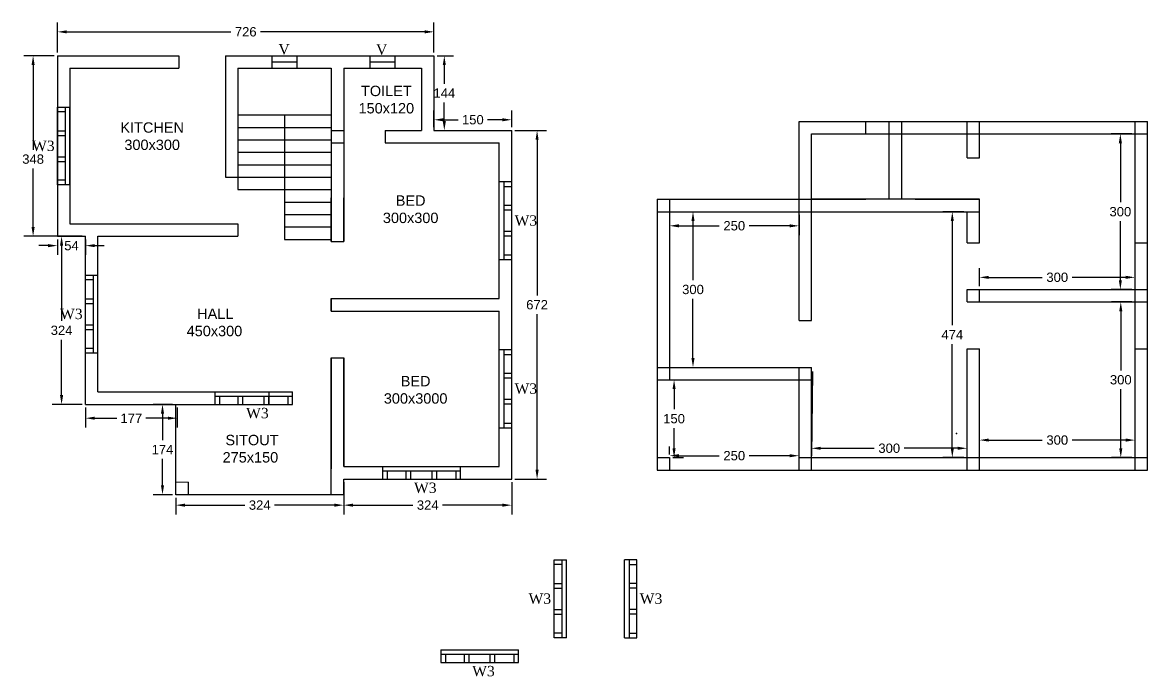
# Model space of a CAD drawing. Header units: inches. Extents: x -2903 to 3367, y -161 to 1064.
# Drawn here: x -762.11 to -740.42, y 670.51 to 683.11 of the extents above; entities that cross this region are included whole.
import ezdxf

# ---------------------------------------------------------------- set-up
doc = ezdxf.new("R2010")
doc.units = ezdxf.units.IN
doc.header["$MEASUREMENT"] = 0
doc.layers.add('--plan', color=7, linetype='Continuous')
doc.styles.add('SA', font='times.ttf')
doc.styles.get("Standard").update_dxf_attribs({"font": 'arial.ttf'})
doc.dimstyles.get("Standard").update_dxf_attribs({"dimtxt": 0.18, "dimasz": 0.18, "dimexe": 0.18, "dimexo": 0.0625, "dimgap": 0.09, "dimtad": 0, "dimtih": 1, "dimtoh": 1, "dimdec": 0, "dimlfac": 100, "dimzin": 0, "dimdsep": 46, "dimtxsty": 'Standard', "dimcen": 0.09, "dimadec": 0, "dimazin": 0, "dimtfac": 1, "dimtdec": 0, "dimtofl": 0, "dimtmove": 0, "dimatfit": 3, "dimfxl": 1, "dimtolj": 1, "dimtzin": 0, "dimarcsym": 0})

# ---------------------------------------------------------------- blocks, each defined once
blk = doc.blocks.new('*D326')
at = {"color": 0, "lineweight": -2, "transparency": 16777216}
for p, q in [((-746.899, 674.787), (-746.899, 675.084)), ((-743.899, 674.787), (-743.899, 675.084)), ((-746.719, 674.904), (-745.687, 674.904)), ((-744.079, 674.904), (-745.11, 674.904))]:
    blk.add_line(p, q, dxfattribs=at)
at = {"color": 0, "transparency": 16777216}
for points in [[(-746.719, 674.934), (-746.719, 674.874), (-746.899, 674.904)], [(-744.079, 674.934), (-744.079, 674.874), (-743.899, 674.904)]]:
    blk.add_solid(points, dxfattribs=at)
at = {"layer": 'Defpoints', "color": 0, "transparency": 16777216}
for p in [(-743.899, 674.904), (-746.899, 674.724), (-743.899, 674.724)]:
    blk.add_point(p, dxfattribs=at)
at = {"color": 0, "transparency": 16777216, "insert": (-745.399, 674.904), "char_height": 0.18, "attachment_point": 5}
blk.add_mtext('\\A1;300', dxfattribs=at)
blk = doc.blocks.new('*D327')
at = {"color": 0, "lineweight": -2, "transparency": 16777216}
for p, q in [((-743.961, 679.464), (-744.363, 679.464)), ((-744.183, 679.284), (-744.183, 677.274)), ((-744.183, 674.904), (-744.183, 676.914)), ((-743.961, 674.724), (-744.363, 674.724))]:
    blk.add_line(p, q, dxfattribs=at)
at = {"color": 0, "transparency": 16777216}
for points in [[(-744.213, 679.284), (-744.153, 679.284), (-744.183, 679.464)], [(-744.213, 674.904), (-744.153, 674.904), (-744.183, 674.724)]]:
    blk.add_solid(points, dxfattribs=at)
at = {"layer": 'Defpoints', "color": 0, "transparency": 16777216}
for p in [(-744.183, 679.464), (-743.899, 679.464), (-743.899, 674.724)]:
    blk.add_point(p, dxfattribs=at)
at = {"color": 0, "transparency": 16777216, "insert": (-744.183, 677.094), "char_height": 0.18, "attachment_point": 5}
blk.add_mtext('\\A1;474', dxfattribs=at)
blk = doc.blocks.new('*D328')
at = {"color": 0, "lineweight": -2, "transparency": 16777216}
for p, q in [((-743.659, 674.787), (-743.659, 675.242)), ((-740.659, 674.787), (-740.659, 675.242)), ((-743.479, 675.062), (-742.447, 675.062)), ((-740.839, 675.062), (-741.87, 675.062))]:
    blk.add_line(p, q, dxfattribs=at)
at = {"color": 0, "transparency": 16777216}
for points in [[(-743.479, 675.092), (-743.479, 675.032), (-743.659, 675.062)], [(-740.839, 675.092), (-740.839, 675.032), (-740.659, 675.062)]]:
    blk.add_solid(points, dxfattribs=at)
at = {"layer": 'Defpoints', "color": 0, "transparency": 16777216}
for p in [(-743.659, 675.062), (-743.659, 674.724), (-740.659, 674.724)]:
    blk.add_point(p, dxfattribs=at)
at = {"color": 0, "transparency": 16777216, "insert": (-742.159, 675.062), "char_height": 0.18, "attachment_point": 5}
blk.add_mtext('\\A1;300', dxfattribs=at)
blk = doc.blocks.new('*D329')
at = {"color": 0, "lineweight": -2, "transparency": 16777216}
for p, q in [((-740.721, 677.724), (-741.114, 677.724)), ((-740.934, 677.544), (-740.934, 676.406)), ((-740.934, 674.904), (-740.934, 676.042)), ((-740.721, 674.724), (-741.114, 674.724))]:
    blk.add_line(p, q, dxfattribs=at)
at = {"color": 0, "transparency": 16777216}
for points in [[(-740.964, 677.544), (-740.904, 677.544), (-740.934, 677.724)], [(-740.964, 674.904), (-740.904, 674.904), (-740.934, 674.724)]]:
    blk.add_solid(points, dxfattribs=at)
at = {"layer": 'Defpoints', "color": 0, "transparency": 16777216}
for p in [(-740.934, 677.724), (-740.659, 677.724), (-740.659, 674.724)]:
    blk.add_point(p, dxfattribs=at)
at = {"color": 0, "transparency": 16777216, "insert": (-740.934, 676.224), "char_height": 0.18, "attachment_point": 5}
blk.add_mtext('\\A1;300', dxfattribs=at)
blk = doc.blocks.new('*D330')
at = {"color": 0, "lineweight": -2, "transparency": 16777216}
for p, q in [((-740.721, 680.964), (-741.122, 680.964)), ((-740.942, 680.784), (-740.942, 679.646)), ((-740.942, 678.144), (-740.942, 679.282)), ((-740.721, 677.964), (-741.122, 677.964))]:
    blk.add_line(p, q, dxfattribs=at)
at = {"color": 0, "transparency": 16777216}
for points in [[(-740.972, 680.784), (-740.912, 680.784), (-740.942, 680.964)], [(-740.972, 678.144), (-740.912, 678.144), (-740.942, 677.964)]]:
    blk.add_solid(points, dxfattribs=at)
at = {"layer": 'Defpoints', "color": 0, "transparency": 16777216}
for p in [(-740.942, 680.964), (-740.659, 680.964), (-740.659, 677.964)]:
    blk.add_point(p, dxfattribs=at)
at = {"color": 0, "transparency": 16777216, "insert": (-740.942, 679.464), "char_height": 0.18, "attachment_point": 5}
blk.add_mtext('\\A1;300', dxfattribs=at)
blk = doc.blocks.new('*D331')
at = {"color": 0, "lineweight": -2, "transparency": 16777216}
for p, q in [((-743.659, 678.027), (-743.659, 678.379)), ((-740.659, 678.027), (-740.659, 678.379)), ((-743.479, 678.199), (-742.447, 678.199)), ((-740.839, 678.199), (-741.87, 678.199))]:
    blk.add_line(p, q, dxfattribs=at)
at = {"color": 0, "transparency": 16777216}
for points in [[(-743.479, 678.229), (-743.479, 678.169), (-743.659, 678.199)], [(-740.839, 678.229), (-740.839, 678.169), (-740.659, 678.199)]]:
    blk.add_solid(points, dxfattribs=at)
at = {"layer": 'Defpoints', "color": 0, "transparency": 16777216}
for p in [(-743.659, 678.199), (-743.659, 677.964), (-740.659, 677.964)]:
    blk.add_point(p, dxfattribs=at)
at = {"color": 0, "transparency": 16777216, "insert": (-742.159, 678.199), "char_height": 0.18, "attachment_point": 5}
blk.add_mtext('\\A1;300', dxfattribs=at)
blk = doc.blocks.new('*D332')
at = {"color": 0, "lineweight": -2, "transparency": 16777216}
for p, q in [((-749.637, 674.787), (-749.637, 674.941)), ((-749.457, 674.761), (-748.678, 674.761)), ((-747.319, 674.761), (-748.098, 674.761)), ((-747.139, 674.787), (-747.139, 674.941))]:
    blk.add_line(p, q, dxfattribs=at)
at = {"color": 0, "transparency": 16777216}
for points in [[(-749.457, 674.791), (-749.457, 674.731), (-749.637, 674.761)], [(-747.319, 674.791), (-747.319, 674.731), (-747.139, 674.761)]]:
    blk.add_solid(points, dxfattribs=at)
at = {"layer": 'Defpoints', "color": 0, "transparency": 16777216}
for p in [(-747.139, 674.761), (-749.637, 674.724), (-747.139, 674.724)]:
    blk.add_point(p, dxfattribs=at)
at = {"color": 0, "transparency": 16777216, "insert": (-748.388, 674.761), "char_height": 0.18, "attachment_point": 5}
blk.add_mtext('\\A1;250', dxfattribs=at)
blk = doc.blocks.new('*D333')
at = {"color": 0, "lineweight": -2, "transparency": 16777216}
for p, q in [((-749.575, 676.224), (-749.369, 676.224)), ((-749.549, 676.044), (-749.549, 675.656)), ((-749.549, 674.904), (-749.549, 675.292)), ((-749.575, 674.724), (-749.369, 674.724))]:
    blk.add_line(p, q, dxfattribs=at)
at = {"color": 0, "transparency": 16777216}
for points in [[(-749.579, 676.044), (-749.519, 676.044), (-749.549, 676.224)], [(-749.579, 674.904), (-749.519, 674.904), (-749.549, 674.724)]]:
    blk.add_solid(points, dxfattribs=at)
at = {"layer": 'Defpoints', "color": 0, "transparency": 16777216}
for p in [(-749.637, 676.224), (-749.549, 676.224), (-749.637, 674.724)]:
    blk.add_point(p, dxfattribs=at)
at = {"color": 0, "transparency": 16777216, "insert": (-749.549, 675.474), "char_height": 0.18, "attachment_point": 5}
blk.add_mtext('\\A1;150', dxfattribs=at)
blk = doc.blocks.new('*D334')
at = {"color": 0, "lineweight": -2, "transparency": 16777216}
for p, q in [((-749.637, 679.402), (-749.637, 679.012)), ((-747.139, 679.402), (-747.139, 679.012)), ((-749.457, 679.192), (-748.678, 679.192)), ((-747.319, 679.192), (-748.098, 679.192))]:
    blk.add_line(p, q, dxfattribs=at)
at = {"color": 0, "transparency": 16777216}
for points in [[(-749.457, 679.222), (-749.457, 679.162), (-749.637, 679.192)], [(-747.319, 679.222), (-747.319, 679.162), (-747.139, 679.192)]]:
    blk.add_solid(points, dxfattribs=at)
at = {"layer": 'Defpoints', "color": 0, "transparency": 16777216}
for p in [(-749.637, 679.464), (-747.139, 679.464), (-749.637, 679.192)]:
    blk.add_point(p, dxfattribs=at)
at = {"color": 0, "transparency": 16777216, "insert": (-748.388, 679.192), "char_height": 0.18, "attachment_point": 5}
blk.add_mtext('\\A1;250', dxfattribs=at)
blk = doc.blocks.new('*D335')
at = {"color": 0, "lineweight": -2, "transparency": 16777216}
for p, q in [((-749.575, 679.464), (-749.004, 679.464)), ((-749.184, 679.284), (-749.184, 678.146)), ((-749.184, 676.644), (-749.184, 677.782)), ((-749.575, 676.464), (-749.004, 676.464))]:
    blk.add_line(p, q, dxfattribs=at)
at = {"color": 0, "transparency": 16777216}
for points in [[(-749.214, 679.284), (-749.154, 679.284), (-749.184, 679.464)], [(-749.214, 676.644), (-749.154, 676.644), (-749.184, 676.464)]]:
    blk.add_solid(points, dxfattribs=at)
at = {"layer": 'Defpoints', "color": 0, "transparency": 16777216}
for p in [(-749.637, 679.464), (-749.637, 676.464), (-749.184, 676.464)]:
    blk.add_point(p, dxfattribs=at)
at = {"color": 0, "transparency": 16777216, "insert": (-749.184, 677.964), "char_height": 0.18, "attachment_point": 5}
blk.add_mtext('\\A1;300', dxfattribs=at)
blk = doc.blocks.new('*D338')
at = {"color": 0, "lineweight": -2, "transparency": 16777216}
for p, q in [((-761.44, 682.533), (-761.44, 683.111)), ((-754.18, 682.533), (-754.18, 683.111)), ((-761.26, 682.931), (-758.098, 682.931)), ((-754.36, 682.931), (-757.522, 682.931))]:
    blk.add_line(p, q, dxfattribs=at)
at = {"color": 0, "transparency": 16777216}
for points in [[(-761.26, 682.961), (-761.26, 682.901), (-761.44, 682.931)], [(-754.36, 682.961), (-754.36, 682.901), (-754.18, 682.931)]]:
    blk.add_solid(points, dxfattribs=at)
at = {"layer": 'Defpoints', "color": 0, "transparency": 16777216}
for p in [(-754.18, 682.931), (-761.44, 682.47), (-754.18, 682.47)]:
    blk.add_point(p, dxfattribs=at)
at = {"color": 0, "transparency": 16777216, "insert": (-757.81, 682.931), "char_height": 0.18, "attachment_point": 5}
blk.add_mtext('\\A1;726', dxfattribs=at)
blk = doc.blocks.new('*D339')
at = {"color": 0, "lineweight": -2, "transparency": 16777216}
for p, q in [((-754.118, 682.47), (-753.8, 682.47)), ((-753.98, 682.29), (-753.98, 681.93)), ((-753.98, 681.21), (-753.98, 681.57)), ((-754.118, 681.03), (-753.8, 681.03))]:
    blk.add_line(p, q, dxfattribs=at)
at = {"color": 0, "transparency": 16777216}
for points in [[(-754.01, 682.29), (-753.95, 682.29), (-753.98, 682.47)], [(-754.01, 681.21), (-753.95, 681.21), (-753.98, 681.03)]]:
    blk.add_solid(points, dxfattribs=at)
at = {"layer": 'Defpoints', "color": 0, "transparency": 16777216}
for p in [(-754.18, 682.47), (-754.18, 681.03), (-753.98, 681.03)]:
    blk.add_point(p, dxfattribs=at)
at = {"color": 0, "transparency": 16777216, "insert": (-753.98, 681.75), "char_height": 0.18, "attachment_point": 5}
blk.add_mtext('\\A1;144', dxfattribs=at)
blk = doc.blocks.new('*D340')
at = {"color": 0, "lineweight": -2, "transparency": 16777216}
for p, q in [((-754.18, 681.093), (-754.18, 681.416)), ((-752.68, 681.093), (-752.68, 681.416)), ((-754, 681.236), (-753.71, 681.236)), ((-752.86, 681.236), (-753.15, 681.236))]:
    blk.add_line(p, q, dxfattribs=at)
at = {"color": 0, "transparency": 16777216}
for points in [[(-754, 681.266), (-754, 681.206), (-754.18, 681.236)], [(-752.86, 681.266), (-752.86, 681.206), (-752.68, 681.236)]]:
    blk.add_solid(points, dxfattribs=at)
at = {"layer": 'Defpoints', "color": 0, "transparency": 16777216}
for p in [(-752.68, 681.236), (-754.18, 681.03), (-752.68, 681.03)]:
    blk.add_point(p, dxfattribs=at)
at = {"color": 0, "transparency": 16777216, "insert": (-753.43, 681.236), "char_height": 0.18, "attachment_point": 5}
blk.add_mtext('\\A1;150', dxfattribs=at)
blk = doc.blocks.new('*D341')
at = {"color": 0, "lineweight": -2, "transparency": 16777216}
for p, q in [((-752.618, 681.03), (-752.011, 681.03)), ((-752.191, 680.85), (-752.191, 677.852)), ((-752.191, 674.49), (-752.191, 677.488)), ((-752.618, 674.31), (-752.011, 674.31))]:
    blk.add_line(p, q, dxfattribs=at)
at = {"color": 0, "transparency": 16777216}
for points in [[(-752.221, 680.85), (-752.161, 680.85), (-752.191, 681.03)], [(-752.221, 674.49), (-752.161, 674.49), (-752.191, 674.31)]]:
    blk.add_solid(points, dxfattribs=at)
at = {"layer": 'Defpoints', "color": 0, "transparency": 16777216}
for p in [(-752.68, 681.03), (-752.68, 674.31), (-752.191, 674.31)]:
    blk.add_point(p, dxfattribs=at)
at = {"color": 0, "transparency": 16777216, "insert": (-752.191, 677.67), "char_height": 0.18, "attachment_point": 5}
blk.add_mtext('\\A1;672', dxfattribs=at)
blk = doc.blocks.new('*D342')
at = {"color": 0, "lineweight": -2, "transparency": 16777216}
for p, q in [((-755.92, 674.248), (-755.92, 673.628)), ((-752.68, 674.248), (-752.68, 673.628)), ((-755.74, 673.808), (-754.589, 673.808)), ((-752.86, 673.808), (-754.012, 673.808))]:
    blk.add_line(p, q, dxfattribs=at)
at = {"color": 0, "transparency": 16777216}
for points in [[(-755.74, 673.838), (-755.74, 673.778), (-755.92, 673.808)], [(-752.86, 673.838), (-752.86, 673.778), (-752.68, 673.808)]]:
    blk.add_solid(points, dxfattribs=at)
at = {"layer": 'Defpoints', "color": 0, "transparency": 16777216}
for p in [(-755.92, 674.31), (-752.68, 674.31), (-755.92, 673.808)]:
    blk.add_point(p, dxfattribs=at)
at = {"color": 0, "transparency": 16777216, "insert": (-754.3, 673.808), "char_height": 0.18, "attachment_point": 5}
blk.add_mtext('\\A1;324', dxfattribs=at)
blk = doc.blocks.new('*D343')
at = {"color": 0, "lineweight": -2, "transparency": 16777216}
for p, q in [((-759.16, 673.948), (-759.16, 673.628)), ((-755.92, 673.933), (-755.92, 673.628)), ((-758.98, 673.808), (-757.829, 673.808)), ((-756.1, 673.808), (-757.252, 673.808))]:
    blk.add_line(p, q, dxfattribs=at)
at = {"color": 0, "transparency": 16777216}
for points in [[(-758.98, 673.838), (-758.98, 673.778), (-759.16, 673.808)], [(-756.1, 673.838), (-756.1, 673.778), (-755.92, 673.808)]]:
    blk.add_solid(points, dxfattribs=at)
at = {"layer": 'Defpoints', "color": 0, "transparency": 16777216}
for p in [(-759.16, 674.01), (-755.92, 673.995), (-759.16, 673.808)]:
    blk.add_point(p, dxfattribs=at)
at = {"color": 0, "transparency": 16777216, "insert": (-757.54, 673.808), "char_height": 0.18, "attachment_point": 5}
blk.add_mtext('\\A1;324', dxfattribs=at)
blk = doc.blocks.new('*D344')
at = {"color": 0, "lineweight": -2, "transparency": 16777216}
for p, q in [((-759.223, 675.75), (-759.595, 675.75)), ((-759.415, 675.57), (-759.415, 675.06)), ((-759.415, 674.19), (-759.415, 674.7)), ((-759.223, 674.01), (-759.595, 674.01))]:
    blk.add_line(p, q, dxfattribs=at)
at = {"color": 0, "transparency": 16777216}
for points in [[(-759.445, 675.57), (-759.385, 675.57), (-759.415, 675.75)], [(-759.445, 674.19), (-759.385, 674.19), (-759.415, 674.01)]]:
    blk.add_solid(points, dxfattribs=at)
at = {"layer": 'Defpoints', "color": 0, "transparency": 16777216}
for p in [(-759.415, 675.75), (-759.16, 675.75), (-759.16, 674.01)]:
    blk.add_point(p, dxfattribs=at)
at = {"color": 0, "transparency": 16777216, "insert": (-759.415, 674.88), "char_height": 0.18, "attachment_point": 5}
blk.add_mtext('\\A1;174', dxfattribs=at)
blk = doc.blocks.new('*D345')
at = {"color": 0, "lineweight": -2, "transparency": 16777216}
for p, q in [((-760.9, 675.688), (-760.9, 675.304)), ((-759.13, 675.688), (-759.13, 675.304)), ((-760.72, 675.484), (-760.296, 675.484)), ((-759.31, 675.484), (-759.735, 675.484))]:
    blk.add_line(p, q, dxfattribs=at)
at = {"color": 0, "transparency": 16777216}
for points in [[(-760.72, 675.514), (-760.72, 675.454), (-760.9, 675.484)], [(-759.31, 675.514), (-759.31, 675.454), (-759.13, 675.484)]]:
    blk.add_solid(points, dxfattribs=at)
at = {"layer": 'Defpoints', "color": 0, "transparency": 16777216}
for p in [(-760.9, 675.75), (-759.13, 675.75), (-760.9, 675.484)]:
    blk.add_point(p, dxfattribs=at)
at = {"color": 0, "transparency": 16777216, "insert": (-760.015, 675.484), "char_height": 0.18, "attachment_point": 5}
blk.add_mtext('\\A1;177', dxfattribs=at)
blk = doc.blocks.new('*D346')
at = {"color": 0, "lineweight": -2, "transparency": 16777216}
for p, q in [((-760.963, 678.99), (-761.541, 678.99)), ((-761.361, 678.81), (-761.361, 677.359)), ((-761.361, 675.93), (-761.361, 676.995)), ((-760.963, 675.75), (-761.541, 675.75))]:
    blk.add_line(p, q, dxfattribs=at)
at = {"color": 0, "transparency": 16777216}
for points in [[(-761.391, 678.81), (-761.331, 678.81), (-761.361, 678.99)], [(-761.391, 675.93), (-761.331, 675.93), (-761.361, 675.75)]]:
    blk.add_solid(points, dxfattribs=at)
at = {"layer": 'Defpoints', "color": 0, "transparency": 16777216}
for p in [(-761.361, 678.99), (-760.9, 678.99), (-760.9, 675.75)]:
    blk.add_point(p, dxfattribs=at)
at = {"color": 0, "transparency": 16777216, "insert": (-761.361, 677.177), "char_height": 0.18, "attachment_point": 5}
blk.add_mtext('\\A1;324', dxfattribs=at)
blk = doc.blocks.new('*D347')
at = {"color": 0, "lineweight": -2, "transparency": 16777216}
for p, q in [((-761.44, 678.928), (-761.44, 678.63)), ((-760.9, 678.928), (-760.9, 678.63)), ((-761.62, 678.81), (-761.8, 678.81)), ((-760.72, 678.81), (-760.54, 678.81))]:
    blk.add_line(p, q, dxfattribs=at)
at = {"color": 0, "transparency": 16777216}
for points in [[(-761.62, 678.84), (-761.62, 678.78), (-761.44, 678.81)], [(-760.72, 678.84), (-760.72, 678.78), (-760.9, 678.81)]]:
    blk.add_solid(points, dxfattribs=at)
at = {"layer": 'Defpoints', "color": 0, "transparency": 16777216}
for p in [(-761.44, 678.99), (-760.9, 678.99), (-761.44, 678.81)]:
    blk.add_point(p, dxfattribs=at)
at = {"color": 0, "transparency": 16777216, "insert": (-761.17, 678.81), "char_height": 0.18, "attachment_point": 5}
blk.add_mtext('\\A1;54', dxfattribs=at)
blk = doc.blocks.new('*D348')
at = {"color": 0, "lineweight": -2, "transparency": 16777216}
for p, q in [((-761.503, 682.47), (-762.09, 682.47)), ((-761.91, 682.29), (-761.91, 680.659)), ((-761.91, 679.17), (-761.91, 680.295)), ((-761.503, 678.99), (-762.09, 678.99))]:
    blk.add_line(p, q, dxfattribs=at)
at = {"color": 0, "transparency": 16777216}
for points in [[(-761.94, 682.29), (-761.88, 682.29), (-761.91, 682.47)], [(-761.94, 679.17), (-761.88, 679.17), (-761.91, 678.99)]]:
    blk.add_solid(points, dxfattribs=at)
at = {"layer": 'Defpoints', "color": 0, "transparency": 16777216}
for p in [(-761.44, 682.47), (-761.91, 678.99), (-761.44, 678.99)]:
    blk.add_point(p, dxfattribs=at)
at = {"color": 0, "transparency": 16777216, "insert": (-761.91, 680.477), "char_height": 0.18, "attachment_point": 5}
blk.add_mtext('\\A1;348', dxfattribs=at)

msp = doc.modelspace()

# ---------------------------------------------------------------- linework, layer by layer
at = {"layer": '--plan', "ltscale": 0.1}
for p, q in [((-761.44, 681.48), (-761.2, 681.48)), ((-761.29, 681.48), (-761.29, 679.98)), ((-761.29, 681.39), (-761.44, 681.39)), ((-761.44, 681.025), (-761.29, 681.025)), ((-761.44, 681.025), (-761.29, 681.025)), ((-761.44, 680.935), (-761.29, 680.935)), ((-761.44, 680.935), (-761.29, 680.935)), ((-761.44, 680.525), (-761.29, 680.525)), ((-761.44, 680.525), (-761.29, 680.525)), ((-761.44, 680.435), (-761.29, 680.435)), ((-761.44, 680.435), (-761.29, 680.435)), ((-761.29, 680.07), (-761.44, 680.07)), ((-761.29, 680.07), (-761.44, 680.07)), ((-761.2, 679.98), (-761.44, 679.98)), ((-752.68, 680.04), (-752.92, 680.04)), ((-752.83, 680.04), (-752.83, 678.54)), ((-752.83, 679.95), (-752.68, 679.95)), ((-752.68, 679.585), (-752.83, 679.585)), ((-752.68, 679.585), (-752.83, 679.585)), ((-752.68, 679.495), (-752.83, 679.495)), ((-752.68, 679.495), (-752.83, 679.495)), ((-752.68, 679.085), (-752.83, 679.085)), ((-752.68, 679.085), (-752.83, 679.085)), ((-752.68, 678.995), (-752.83, 678.995)), ((-752.68, 678.995), (-752.83, 678.995)), ((-752.92, 678.54), (-752.68, 678.54)), ((-752.83, 678.63), (-752.68, 678.63)), ((-752.83, 678.63), (-752.68, 678.63)), ((-760.9, 678.24), (-760.66, 678.24)), ((-760.75, 678.24), (-760.75, 676.74)), ((-760.75, 678.15), (-760.9, 678.15)), ((-760.9, 677.785), (-760.75, 677.785)), ((-760.9, 677.785), (-760.75, 677.785)), ((-760.9, 677.695), (-760.75, 677.695)), ((-760.9, 677.695), (-760.75, 677.695)), ((-760.9, 677.285), (-760.75, 677.285)), ((-760.9, 677.285), (-760.75, 677.285)), ((-760.9, 677.195), (-760.75, 677.195)), ((-760.9, 677.195), (-760.75, 677.195)), ((-760.75, 676.83), (-760.9, 676.83)), ((-760.75, 676.83), (-760.9, 676.83)), ((-760.66, 676.74), (-760.9, 676.74)), ((-752.68, 676.8), (-752.92, 676.8)), ((-752.83, 676.8), (-752.83, 675.3)), ((-752.83, 676.71), (-752.68, 676.71)), ((-752.68, 676.345), (-752.83, 676.345)), ((-752.68, 676.345), (-752.83, 676.345)), ((-752.68, 676.255), (-752.83, 676.255)), ((-752.68, 676.255), (-752.83, 676.255)), ((-758.408, 675.99), (-758.408, 675.75)), ((-756.908, 675.9), (-758.408, 675.9)), ((-758.318, 675.9), (-758.318, 675.75)), ((-758.318, 675.9), (-758.318, 675.75)), ((-757.953, 675.75), (-757.953, 675.9)), ((-757.953, 675.75), (-757.953, 675.9)), ((-757.863, 675.75), (-757.863, 675.9)), ((-757.863, 675.75), (-757.863, 675.9)), ((-757.453, 675.75), (-757.453, 675.9)), ((-757.453, 675.75), (-757.453, 675.9)), ((-757.363, 675.75), (-757.363, 675.9)), ((-757.363, 675.75), (-757.363, 675.9)), ((-756.998, 675.9), (-756.998, 675.75)), ((-756.908, 675.75), (-756.908, 675.99)), ((-752.68, 675.845), (-752.83, 675.845)), ((-752.68, 675.845), (-752.83, 675.845)), ((-752.68, 675.755), (-752.83, 675.755)), ((-752.68, 675.755), (-752.83, 675.755)), ((-752.92, 675.3), (-752.68, 675.3)), ((-752.83, 675.39), (-752.68, 675.39)), ((-752.83, 675.39), (-752.68, 675.39)), ((-755.17, 674.55), (-755.17, 674.31)), ((-753.67, 674.31), (-753.67, 674.55)), ((-753.67, 674.46), (-755.17, 674.46)), ((-755.08, 674.46), (-755.08, 674.31)), ((-755.08, 674.46), (-755.08, 674.31)), ((-754.715, 674.31), (-754.715, 674.46)), ((-754.715, 674.31), (-754.715, 674.46)), ((-754.625, 674.31), (-754.625, 674.46)), ((-754.625, 674.31), (-754.625, 674.46)), ((-754.215, 674.31), (-754.215, 674.46)), ((-754.215, 674.31), (-754.215, 674.46)), ((-754.125, 674.31), (-754.125, 674.46)), ((-754.125, 674.31), (-754.125, 674.46)), ((-753.76, 674.46), (-753.76, 674.31)), ((-751.864, 672.752), (-751.624, 672.752)), ((-751.714, 672.662), (-751.864, 672.662)), ((-751.714, 672.752), (-751.714, 671.252)), ((-750.266, 672.752), (-750.506, 672.752)), ((-750.416, 672.752), (-750.416, 671.252)), ((-750.416, 672.662), (-750.266, 672.662)), ((-751.864, 672.297), (-751.714, 672.297)), ((-751.864, 672.297), (-751.714, 672.297)), ((-751.864, 672.207), (-751.714, 672.207)), ((-751.864, 672.207), (-751.714, 672.207)), ((-750.266, 672.297), (-750.416, 672.297)), ((-750.266, 672.297), (-750.416, 672.297)), ((-750.266, 672.207), (-750.416, 672.207)), ((-750.266, 672.207), (-750.416, 672.207)), ((-751.864, 671.797), (-751.714, 671.797)), ((-751.864, 671.797), (-751.714, 671.797)), ((-750.266, 671.797), (-750.416, 671.797)), ((-750.266, 671.797), (-750.416, 671.797)), ((-751.864, 671.707), (-751.714, 671.707)), ((-751.864, 671.707), (-751.714, 671.707)), ((-750.266, 671.707), (-750.416, 671.707)), ((-750.266, 671.707), (-750.416, 671.707)), ((-751.714, 671.342), (-751.864, 671.342)), ((-751.714, 671.342), (-751.864, 671.342)), ((-750.416, 671.342), (-750.266, 671.342)), ((-750.416, 671.342), (-750.266, 671.342)), ((-751.624, 671.252), (-751.864, 671.252)), ((-750.506, 671.252), (-750.266, 671.252)), ((-754.048, 671.017), (-754.048, 670.777)), ((-752.548, 670.927), (-754.048, 670.927)), ((-753.958, 670.927), (-753.958, 670.777)), ((-753.958, 670.927), (-753.958, 670.777)), ((-753.593, 670.777), (-753.593, 670.927)), ((-753.593, 670.777), (-753.593, 670.927)), ((-753.503, 670.777), (-753.503, 670.927)), ((-753.503, 670.777), (-753.503, 670.927)), ((-753.093, 670.777), (-753.093, 670.927)), ((-753.093, 670.777), (-753.093, 670.927)), ((-753.003, 670.777), (-753.003, 670.927)), ((-753.003, 670.777), (-753.003, 670.927)), ((-752.638, 670.927), (-752.638, 670.777)), ((-752.548, 670.777), (-752.548, 671.017))]:
    msp.add_line(p, q, dxfattribs=at)
at = {"color": 40, "true_color": 0xf8d731}
for p, q in [((-761.44, 682.47), (-761.44, 678.99)), ((-761.44, 682.47), (-759.1, 682.47)), ((-759.1, 682.47), (-759.1, 682.23)), ((-758.2, 682.47), (-758.2, 680.13)), ((-758.2, 682.47), (-756.16, 682.47)), ((-758.2, 682.47), (-754.18, 682.47)), ((-754.18, 682.47), (-754.18, 681.03)), ((-761.2, 682.23), (-761.2, 679.23)), ((-761.2, 682.23), (-759.1, 682.23)), ((-757.96, 682.23), (-757.96, 679.89)), ((-757.96, 682.23), (-756.16, 682.23)), ((-756.16, 682.23), (-756.16, 678.89)), ((-755.92, 682.23), (-755.92, 678.89)), ((-755.92, 682.23), (-754.42, 682.23)), ((-754.42, 682.23), (-754.42, 681.03)), ((-757.96, 681.33), (-756.16, 681.33)), ((-757.96, 681.09), (-756.16, 681.09)), ((-747.139, 681.204), (-740.419, 681.204)), ((-747.139, 679.464), (-747.139, 681.204)), ((-745.849, 680.964), (-745.849, 681.204)), ((-743.899, 680.504), (-743.899, 681.204)), ((-743.659, 680.504), (-743.659, 681.204)), ((-740.659, 674.484), (-740.659, 681.204)), ((-740.419, 674.484), (-740.419, 681.204)), ((-756.16, 681.03), (-755.92, 681.03)), ((-755.12, 681.03), (-755.12, 680.79)), ((-755.12, 681.03), (-754.42, 681.03)), ((-754.18, 681.03), (-752.68, 681.03)), ((-752.68, 674.31), (-752.68, 681.03)), ((-746.899, 680.964), (-740.419, 680.964)), ((-746.899, 679.464), (-746.899, 680.964)), ((-757.96, 680.61), (-756.16, 680.61)), ((-756.16, 680.79), (-755.92, 680.79)), ((-755.12, 680.79), (-752.92, 680.79)), ((-752.92, 677.79), (-752.92, 680.79)), ((-743.899, 680.504), (-743.659, 680.504)), ((-757.96, 680.37), (-756.16, 680.37)), ((-758.2, 680.13), (-757.96, 680.13)), ((-757.96, 680.13), (-756.16, 680.13)), ((-757.96, 679.89), (-756.16, 679.89)), ((-757.06, 679.65), (-756.16, 679.65)), ((-756.16, 678.89), (-756.16, 679.73)), ((-755.92, 678.89), (-755.92, 679.73)), ((-749.877, 679.704), (-749.877, 674.484)), ((-749.877, 679.704), (-745.849, 679.704)), ((-749.637, 679.704), (-749.637, 676.224)), ((-747.139, 677.364), (-747.139, 679.704)), ((-746.899, 677.364), (-746.899, 679.704)), ((-744.899, 679.704), (-743.659, 679.704)), ((-743.659, 678.864), (-743.659, 679.704)), ((-757.06, 679.41), (-756.16, 679.41)), ((-749.877, 679.464), (-743.899, 679.464)), ((-745.049, 679.464), (-743.659, 679.464)), ((-743.899, 678.864), (-743.899, 679.464)), ((-761.2, 679.23), (-757.96, 679.23)), ((-757.96, 679.23), (-757.96, 678.99)), ((-757.06, 679.17), (-756.16, 679.17)), ((-761.44, 678.99), (-760.9, 678.99)), ((-760.9, 675.75), (-760.9, 678.99)), ((-760.66, 678.99), (-757.96, 678.99)), ((-760.66, 675.99), (-760.66, 678.99)), ((-757.06, 678.93), (-756.16, 678.93)), ((-756.16, 678.89), (-755.92, 678.89)), ((-743.899, 678.864), (-743.659, 678.864)), ((-740.659, 678.864), (-740.419, 678.864)), ((-756.16, 677.79), (-756.16, 677.55)), ((-756.16, 677.79), (-752.92, 677.79)), ((-756.16, 677.55), (-756.16, 677.79)), ((-743.899, 677.964), (-740.419, 677.964)), ((-743.899, 677.724), (-743.899, 677.964)), ((-743.659, 677.724), (-743.659, 677.964)), ((-743.899, 677.724), (-740.419, 677.724)), ((-756.16, 677.55), (-752.92, 677.55)), ((-752.92, 674.55), (-752.92, 677.55)), ((-747.139, 677.364), (-746.899, 677.364)), ((-743.899, 676.824), (-743.659, 676.824)), ((-743.899, 674.484), (-743.899, 676.824)), ((-743.659, 674.484), (-743.659, 676.824)), ((-740.659, 676.824), (-740.419, 676.824)), ((-756.16, 676.65), (-756.16, 674.51)), ((-756.16, 676.65), (-755.92, 676.65)), ((-756.16, 674.01), (-756.16, 676.65)), ((-755.92, 676.65), (-755.92, 674.55)), ((-755.92, 674.55), (-755.92, 676.65)), ((-749.877, 676.464), (-746.899, 676.464)), ((-747.139, 674.484), (-747.139, 676.464)), ((-746.899, 674.484), (-746.899, 676.464)), ((-749.877, 676.224), (-746.899, 676.224)), ((-760.66, 675.99), (-757.36, 675.99)), ((-757.36, 675.75), (-757.36, 675.99)), ((-760.9, 675.75), (-757.36, 675.75)), ((-759.16, 674.01), (-759.16, 675.75)), ((-755.92, 674.55), (-752.92, 674.55)), ((-749.877, 674.724), (-749.637, 674.724)), ((-749.637, 674.724), (-749.637, 674.484)), ((-747.139, 674.724), (-740.419, 674.724)), ((-749.877, 674.484), (-740.419, 674.484)), ((-758.92, 674.25), (-758.92, 674.01)), ((-755.92, 674.31), (-752.68, 674.31)), ((-755.92, 674.01), (-755.92, 674.31))]:
    msp.add_line(p, q, dxfattribs=at)
for p, q in [((-757.3, 682.23), (-757.3, 682.47)), ((-757.3, 682.35), (-756.82, 682.35)), ((-756.82, 682.23), (-756.82, 682.47)), ((-755.41, 682.23), (-755.41, 682.47)), ((-755.41, 682.35), (-754.93, 682.35)), ((-754.93, 682.23), (-754.93, 682.47)), ((-761.44, 679.98), (-761.44, 681.48)), ((-761.2, 679.98), (-761.2, 681.48)), ((-757.06, 681.33), (-757.06, 678.93)), ((-745.399, 679.704), (-745.399, 681.204)), ((-745.159, 679.704), (-745.159, 681.204)), ((-757.96, 680.85), (-756.16, 680.85)), ((-752.92, 678.54), (-752.92, 680.04)), ((-752.68, 678.54), (-752.68, 680.04)), ((-743.659, 679.704), (-746.899, 679.704)), ((-760.9, 676.74), (-760.9, 678.24)), ((-760.66, 676.74), (-760.66, 678.24)), ((-752.92, 675.3), (-752.92, 676.8)), ((-752.68, 675.3), (-752.68, 676.8)), ((-746.878, 676.381), (-746.898, 674.761)), ((-758.408, 675.99), (-756.908, 675.99)), ((-758.408, 675.75), (-756.908, 675.75)), ((-755.17, 674.55), (-753.67, 674.55)), ((-758.92, 674.25), (-759.16, 674.242)), ((-755.17, 674.31), (-753.67, 674.31)), ((-755.92, 674.01), (-759.16, 674.01)), ((-751.864, 671.252), (-751.864, 672.752)), ((-751.624, 671.252), (-751.624, 672.752)), ((-750.506, 671.252), (-750.506, 672.752)), ((-750.266, 671.252), (-750.266, 672.752)), ((-754.048, 671.017), (-752.548, 671.017)), ((-754.048, 670.777), (-752.548, 670.777))]:
    msp.add_line(p, q)
msp.add_point((-744.103, 675.19), dxfattribs=at)

# ---------------------------------------------------------------- texts
at = {"layer": '--plan', "ltscale": 0.1, "char_height": 0.2, "width": 0.23555, "style": 'SA'}
for s, insert, attachment_point in [('{\\fTimes New Roman|b0|i0|c0|p18;V}', (-757.18, 682.696), 1), ('{\\fTimes New Roman|b0|i0|c0|p18;V}', (-755.297, 682.691), 1), ('{\\fTimes New Roman|b0|i0|c0|p18;W3}', (-761.495, 680.834), 3), ('{\\fTimes New Roman|b0|i0|c0|p18;W3}', (-752.625, 679.394), 1), ('{\\fTimes New Roman|b0|i0|c0|p18;W3}', (-760.955, 677.594), 3), ('{\\fTimes New Roman|b0|i0|c0|p18;W3}', (-752.625, 676.154), 1), ('{\\fTimes New Roman|b0|i0|c0|p18;W3}', (-757.803, 675.683), 1), ('{\\fTimes New Roman|b0|i0|c0|p18;W3}', (-754.565, 674.243), 1), ('{\\fTimes New Roman|b0|i0|c0|p18;W3}', (-751.919, 672.106), 3), ('{\\fTimes New Roman|b0|i0|c0|p18;W3}', (-750.211, 672.106), 1), ('{\\fTimes New Roman|b0|i0|c0|p18;W3}', (-753.443, 670.71), 1)]:
    msp.add_mtext(s, dxfattribs=dict(at, insert=insert, attachment_point=attachment_point))
at = {"char_height": 0.2, "attachment_point": 1}
for s, insert in [('\\pxqc;TOILET\\P150x120', (-755.897, 681.892)), ('\\pxqc;KITCHEN\\P300x300', (-760.413, 681.187)), ('\\pxqc;BED\\P300x300', (-755.428, 679.779)), ('      HALL\\P\\pxqc;450x300', (-759.212, 677.598)), ('\\pxqc;BED\\P300x3000', (-755.332, 676.298)), ('\\pxqc;SITOUT\\P\\pq*;   275x150', (-758.488, 675.163))]:
    msp.add_mtext_dynamic_manual_height_columns(s, width=1.59803, gutter_width=1, heights=[0], dxfattribs=dict(at, insert=insert))

# ---------------------------------------------------------------- dimensions: what is measured, and where the dimension line sits
for base, p1, p2, picture, middle in [((-754.18, 682.931), (-761.44, 682.47), (-754.18, 682.47), '*D338', (-757.81, 682.931)), ((-752.68, 681.236), (-754.18, 681.03), (-752.68, 681.03), '*D340', (-753.43, 681.236)), ((-760.9, 675.484), (-759.13, 675.75), (-760.9, 675.75), '*D345', (-760.015, 675.484)), ((-755.92, 673.808), (-752.68, 674.31), (-755.92, 674.31), '*D342', (-754.3, 673.808)), ((-759.16, 673.808), (-755.92, 673.995), (-759.16, 674.01), '*D343', (-757.54, 673.808))]:
    dim = msp.add_linear_dim(base=base, p1=p1, p2=p2, dimstyle='Standard')
    dim.commit()
    dim.dimension.update_dxf_attribs({"geometry": picture, "text_midpoint": middle})
for base, p1, p2, picture, middle in [((-761.91, 678.99), (-761.44, 682.47), (-761.44, 678.99), '*D348', (-761.91, 680.477)), ((-761.361, 678.99), (-760.9, 675.75), (-760.9, 678.99), '*D346', (-761.361, 677.177))]:
    dim = msp.add_linear_dim(base=base, p1=p1, p2=p2, angle=90, dimstyle='Standard')
    dim.commit()
    dim.dimension.update_dxf_attribs({"geometry": picture, "text_midpoint": middle, "dimtype": 160})
for base, p1, p2, angle, picture, middle in [((-753.98, 681.03), (-754.18, 682.47), (-754.18, 681.03), 90, '*D339', (-753.98, 681.75)), ((-752.191, 674.31), (-752.68, 681.03), (-752.68, 674.31), 90, '*D341', (-752.191, 677.67)), ((-740.942, 680.964), (-740.659, 677.964), (-740.659, 680.964), 270, '*D330', (-740.942, 679.464)), ((-749.637, 679.192), (-747.139, 679.464), (-749.637, 679.464), 180, '*D334', (-748.388, 679.192)), ((-749.184, 676.464), (-749.637, 679.464), (-749.637, 676.464), 270, '*D335', (-749.184, 677.964)), ((-744.183, 679.464), (-743.899, 674.724), (-743.899, 679.464), 270, '*D327', (-744.183, 677.094)), ((-743.659, 678.199), (-740.659, 677.964), (-743.659, 677.964), 180, '*D331', (-742.159, 678.199)), ((-740.934, 677.724), (-740.659, 674.724), (-740.659, 677.724), 270, '*D329', (-740.934, 676.224)), ((-749.549, 676.224), (-749.637, 674.724), (-749.637, 676.224), 270, '*D333', (-749.549, 675.474)), ((-759.415, 675.75), (-759.16, 674.01), (-759.16, 675.75), 90, '*D344', (-759.415, 674.88)), ((-743.659, 675.062), (-740.659, 674.724), (-743.659, 674.724), 180, '*D328', (-742.159, 675.062)), ((-743.899, 674.904), (-746.899, 674.724), (-743.899, 674.724), 180, '*D326', (-745.399, 674.904)), ((-747.139, 674.761), (-749.637, 674.724), (-747.139, 674.724), 180, '*D332', (-748.388, 674.761))]:
    dim = msp.add_linear_dim(base=base, p1=p1, p2=p2, angle=angle, dimstyle='Standard')
    dim.commit()
    dim.dimension.update_dxf_attribs({"geometry": picture, "text_midpoint": middle})
dim = msp.add_linear_dim(base=(-761.44, 678.81), p1=(-760.9, 678.99), p2=(-761.44, 678.99), dimstyle='Standard')
dim.commit()
dim.dimension.update_dxf_attribs({"geometry": '*D347', "text_midpoint": (-761.17, 678.81), "dimtype": 160})

doc.saveas('drawing.dxf')
